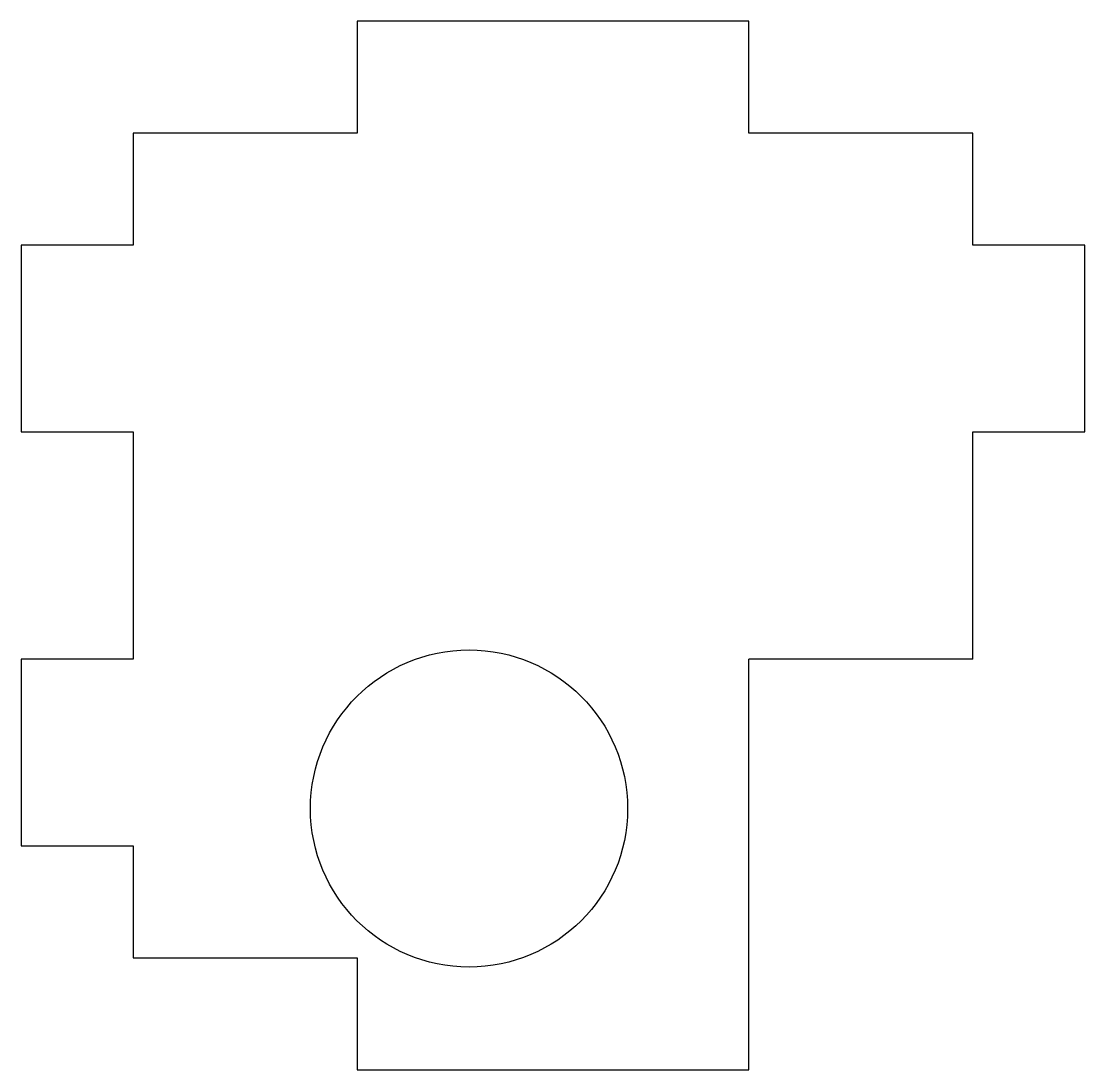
# Model space of a CAD drawing. Header units: millimetres. Extents: x -3 to 25.5, y -3 to 25.1.
import ezdxf

# ---------------------------------------------------------------- set-up
doc = ezdxf.new("R2010")
doc.units = ezdxf.units.MM

msp = doc.modelspace()

# ---------------------------------------------------------------- linework, layer by layer
at = {"color": 7, "linetype": 'Continuous', "lineweight": 25}
for p, q in [((6, 25.1), (6, 22.1)), ((16.5, 25.1), (6, 25.1)), ((16.5, 22.1), (16.5, 25.1)), ((0, 22.1), (0, 19.1)), ((6, 22.1), (0, 22.1)), ((22.5, 22.1), (16.5, 22.1)), ((22.5, 19.1), (22.5, 22.1)), ((-3, 19.1), (-3, 14.1)), ((0, 19.1), (-3, 19.1)), ((25.5, 19.1), (22.5, 19.1)), ((25.5, 14.1), (25.5, 19.1)), ((-3, 14.1), (0, 14.1)), ((0, 14.1), (0, 8)), ((22.5, 14.1), (25.5, 14.1)), ((22.5, 8), (22.5, 14.1)), ((-3, 8), (-3, 3)), ((0, 8), (-3, 8)), ((22.5, 8), (16.5, 8)), ((16.5, -3), (16.5, 8)), ((-3, 3), (0, 3)), ((0, 3), (0, 0)), ((0, 0), (6, 0)), ((6, 0), (6, -3)), ((6, -3), (16.5, -3))]:
    msp.add_line(p, q, dxfattribs=at)
msp.add_circle((9, 4), 4.25, dxfattribs=at)

doc.saveas('drawing.dxf')
